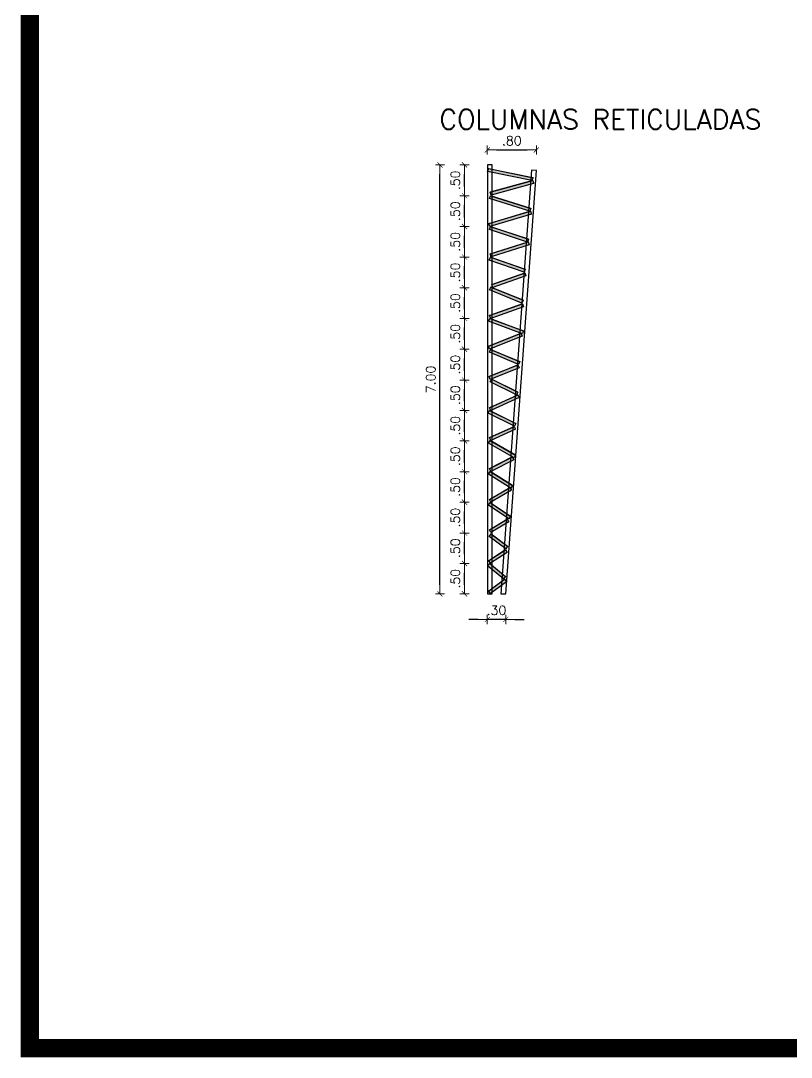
# Model space of a CAD drawing. Header units: metres. Extents: x 177 to 477, y -228 to -48.
# Drawn here: x 176.81 to 189.39, y -137.52 to -120.6 of the extents above; entities that cross this region are included whole.
import ezdxf

# ---------------------------------------------------------------- set-up
doc = ezdxf.new("R2010")
doc.units = ezdxf.units.M
doc.linetypes.add('DASHED2', pattern=[0.375, 0.25, -0.125])
doc.layers.add('AUX', color=11, linetype='DASHED2', lineweight=0, plot=False)
doc.layers.add('COTAS', color=160, linetype='Continuous', lineweight=0)
for name, color, linetype in [('EST-VISTA 2', 3, 'Continuous'), ('EST-VISTA 3', 1, 'Continuous'), ('LEYENDAS', 160, 'Continuous')]:
    doc.layers.add(name, color=color, linetype=linetype)
doc.layers.add('H-BLANCO', color=7, linetype='Continuous', lineweight=0, true_color=0xffffff)
doc.styles.get("Standard").update_dxf_attribs({"font": 'romans.shx'})
doc.dimstyles.new('COTA_1-75', dxfattribs={"dimscale": 0.75, "dimtxt": 0.2, "dimasz": 0.2, "dimexe": 0, "dimexo": 0.7, "dimgap": 0.1, "dimtad": 1, "dimzin": 4, "dimdsep": 46, "dimtxsty": 'Standard', "dimblk1": 'COTA_N', "dimblk2": 'COTA_N', "dimsah": 1, "dimcen": 2, "dimse1": 1, "dimse2": 1, "dimclrd": 256, "dimclre": 256, "dimclrt": 256, "dimadec": 0, "dimazin": 0, "dimtfac": 1, "dimtix": 1, "dimtmove": 2, "dimatfit": 3, "dimldrblk": 'COTA_N', "dimfxl": 0, "dimtolj": 1, "dimtzin": 0, "dimarcsym": 0})

# ---------------------------------------------------------------- blocks, each defined once
blk = doc.blocks.new('col ret alta')
at = {"layer": 'H-BLANCO'}
h = blk.add_hatch(color=256, dxfattribs=at)
h.dxf.hatch_style = 1
h.paths.add_polyline_path([(0.594, 6.792), (-0.129, 6.941), (-0.128, 6.944), (0.595, 6.795)])
h.paths.add_polyline_path([(-0.128, 6.944), (0.595, 6.795), (0.578, 6.747), (-0.145, 6.896)])
h.paths.add_polyline_path([(0.591, 6.747), (-0.104, 6.558), (-0.105, 6.561), (0.59, 6.75)], flags=17)
h.paths.add_polyline_path([(-0.105, 6.561), (0.59, 6.75), (0.605, 6.701), (-0.089, 6.512)])
h.paths.add_polyline_path([(0.558, 6.291), (-0.098, 6.497), (-0.097, 6.5), (0.559, 6.294)])
h.paths.add_polyline_path([(-0.097, 6.5), (0.559, 6.294), (0.542, 6.247), (-0.114, 6.453)])
h.paths.add_polyline_path([(0.554, 6.246), (-0.126, 6.044), (-0.127, 6.047), (0.553, 6.249)], flags=17)
h.paths.add_polyline_path([(-0.127, 6.047), (0.553, 6.249), (0.569, 6.201), (-0.111, 5.998)])
h.paths.add_polyline_path([(0.522, 5.789), (-0.099, 5.993), (-0.098, 5.996), (0.523, 5.792)])
h.paths.add_polyline_path([(-0.098, 5.996), (0.523, 5.792), (0.506, 5.744), (-0.115, 5.948)])
h.paths.add_polyline_path([(0.518, 5.743), (-0.104, 5.547), (-0.105, 5.55), (0.517, 5.746)], flags=17)
h.paths.add_polyline_path([(-0.105, 5.55), (0.517, 5.746), (0.533, 5.698), (-0.09, 5.502)])
h.paths.add_polyline_path([(0.468, 5.296), (-0.103, 5.495), (-0.101, 5.499), (0.469, 5.299)])
h.paths.add_polyline_path([(-0.101, 5.499), (0.469, 5.299), (0.452, 5.251), (-0.118, 5.451)])
h.paths.add_polyline_path([(0.462, 5.237), (-0.075, 5.046), (-0.076, 5.049), (0.461, 5.24)], flags=17)
h.paths.add_polyline_path([(-0.076, 5.049), (0.461, 5.24), (0.478, 5.192), (-0.059, 5.001)])
h.paths.add_polyline_path([(0.433, 4.793), (-0.096, 5.006), (-0.095, 5.009), (0.434, 4.796)])
h.paths.add_polyline_path([(-0.095, 5.009), (0.434, 4.796), (0.415, 4.749), (-0.114, 4.962)])
h.paths.add_polyline_path([(0.425, 4.734), (-0.111, 4.543), (-0.113, 4.546), (0.424, 4.737)], flags=17)
h.paths.add_polyline_path([(-0.113, 4.546), (0.424, 4.737), (0.441, 4.689), (-0.095, 4.498)])
h.paths.add_polyline_path([(0.44, 4.291), (-0.111, 4.494), (-0.11, 4.497), (0.441, 4.294)])
h.paths.add_polyline_path([(-0.11, 4.497), (0.441, 4.294), (0.422, 4.247), (-0.129, 4.45)])
h.paths.add_polyline_path([(0.398, 4.253), (-0.131, 4.041), (-0.132, 4.044), (0.397, 4.256)], flags=17)
h.paths.add_polyline_path([(-0.132, 4.044), (0.397, 4.256), (0.416, 4.209), (-0.113, 3.997)])
h.paths.add_polyline_path([(0.377, 3.79), (-0.098, 3.989), (-0.097, 3.992), (0.378, 3.793)])
h.paths.add_polyline_path([(-0.097, 3.992), (0.378, 3.793), (0.358, 3.746), (-0.117, 3.946)])
h.paths.add_polyline_path([(0.35, 3.737), (-0.121, 3.547), (-0.123, 3.55), (0.349, 3.739)], flags=17)
h.paths.add_polyline_path([(-0.123, 3.55), (0.349, 3.739), (0.368, 3.692), (-0.104, 3.503)])
h.paths.add_polyline_path([(0.348, 3.291), (-0.081, 3.505), (-0.079, 3.508), (0.35, 3.293)])
h.paths.add_polyline_path([(-0.079, 3.508), (0.35, 3.293), (0.327, 3.248), (-0.102, 3.462)])
h.paths.add_polyline_path([(0.348, 3.247), (-0.115, 3.037), (-0.116, 3.04), (0.347, 3.25)], flags=17)
h.paths.add_polyline_path([(-0.116, 3.04), (0.347, 3.25), (0.368, 3.204), (-0.095, 2.994)])
h.paths.add_polyline_path([(0.312, 2.78), (-0.117, 2.994), (-0.116, 2.997), (0.313, 2.783)])
h.paths.add_polyline_path([(-0.116, 2.997), (0.313, 2.783), (0.291, 2.737), (-0.138, 2.951)])
h.paths.add_polyline_path([(0.287, 2.73), (-0.113, 2.549), (-0.114, 2.552), (0.286, 2.733)], flags=17)
h.paths.add_polyline_path([(-0.114, 2.552), (0.286, 2.733), (0.307, 2.687), (-0.093, 2.505)])
h.paths.add_polyline_path([(0.309, 2.263), (-0.106, 2.502), (-0.105, 2.505), (0.311, 2.266)])
h.paths.add_polyline_path([(-0.105, 2.505), (0.311, 2.266), (0.285, 2.222), (-0.13, 2.461)])
h.paths.add_polyline_path([(0.259, 2.233), (-0.114, 2.043), (-0.115, 2.046), (0.257, 2.236)], flags=17)
h.paths.add_polyline_path([(-0.115, 2.046), (0.257, 2.236), (0.28, 2.19), (-0.092, 2.001)])
h.paths.add_polyline_path([(0.26, 1.768), (-0.103, 1.998), (-0.102, 2), (0.262, 1.77)])
h.paths.add_polyline_path([(-0.102, 2), (0.262, 1.77), (0.235, 1.727), (-0.129, 1.957)])
h.paths.add_polyline_path([(0.22, 1.734), (-0.115, 1.54), (-0.117, 1.543), (0.218, 1.737)], flags=17)
h.paths.add_polyline_path([(-0.117, 1.543), (0.218, 1.737), (0.244, 1.693), (-0.091, 1.499)])
h.paths.add_polyline_path([(0.224, 1.265), (-0.105, 1.488), (-0.103, 1.491), (0.226, 1.268)])
h.paths.add_polyline_path([(-0.103, 1.491), (0.226, 1.268), (0.198, 1.226), (-0.131, 1.449)])
h.paths.add_polyline_path([(0.177, 1.22), (-0.116, 1.041), (-0.117, 1.044), (0.176, 1.223)], flags=17)
h.paths.add_polyline_path([(-0.117, 1.044), (0.176, 1.223), (0.202, 1.179), (-0.091, 1)])
h.paths.add_polyline_path([(0.179, 0.774), (-0.091, 0.977), (-0.089, 0.98), (0.181, 0.777)])
h.paths.add_polyline_path([(-0.089, 0.98), (0.181, 0.777), (0.151, 0.736), (-0.119, 0.939)])
h.paths.add_polyline_path([(0.146, 0.718), (-0.124, 0.54), (-0.126, 0.543), (0.144, 0.721)], flags=17)
h.paths.add_polyline_path([(-0.126, 0.543), (0.144, 0.721), (0.172, 0.678), (-0.098, 0.501)])
h.paths.add_polyline_path([(0.146, 0.281), (-0.114, 0.496), (-0.112, 0.498), (0.148, 0.283)])
h.paths.add_polyline_path([(-0.112, 0.498), (0.148, 0.283), (0.115, 0.244), (-0.145, 0.459)])
h.paths.add_polyline_path([(0.132, 0.236), (-0.128, 0.044), (-0.129, 0.046), (0.13, 0.239)])
h.paths.add_polyline_path([(-0.129, 0.046), (0.13, 0.239), (0.16, 0.198), (-0.099, 0.006)])
blk.add_line((0.166, 0.757), (0.166, 0.757))
at = {"layer": 'EST-VISTA 2', "color": 2}
for points in [[(0.594, 6.792), (-0.129, 6.941), (-0.128, 6.944), (0.595, 6.795)], [(0.591, 6.747), (-0.104, 6.558), (-0.105, 6.561), (0.59, 6.75)], [(0.558, 6.291), (-0.098, 6.497), (-0.097, 6.5), (0.559, 6.294)], [(0.554, 6.246), (-0.126, 6.044), (-0.127, 6.047), (0.553, 6.249)], [(0.522, 5.789), (-0.099, 5.993), (-0.098, 5.996), (0.523, 5.792)], [(0.518, 5.743), (-0.104, 5.547), (-0.105, 5.55), (0.517, 5.746)], [(0.468, 5.296), (-0.103, 5.495), (-0.101, 5.499), (0.469, 5.299)], [(0.462, 5.237), (-0.075, 5.046), (-0.076, 5.049), (0.461, 5.24)], [(0.433, 4.793), (-0.096, 5.006), (-0.095, 5.009), (0.434, 4.796)], [(0.425, 4.734), (-0.111, 4.543), (-0.113, 4.546), (0.424, 4.737)], [(0.44, 4.291), (-0.111, 4.494), (-0.11, 4.497), (0.441, 4.294)], [(0.398, 4.253), (-0.131, 4.041), (-0.132, 4.044), (0.397, 4.256)], [(0.377, 3.79), (-0.098, 3.989), (-0.097, 3.992), (0.378, 3.793)], [(0.35, 3.737), (-0.121, 3.547), (-0.123, 3.55), (0.349, 3.739)], [(0.348, 3.291), (-0.081, 3.505), (-0.079, 3.508), (0.35, 3.293)], [(0.348, 3.247), (-0.115, 3.037), (-0.116, 3.04), (0.347, 3.25)], [(0.312, 2.78), (-0.117, 2.994), (-0.116, 2.997), (0.313, 2.783)], [(0.287, 2.73), (-0.113, 2.549), (-0.114, 2.552), (0.286, 2.733)], [(0.309, 2.263), (-0.106, 2.502), (-0.105, 2.505), (0.311, 2.266)], [(0.259, 2.233), (-0.114, 2.043), (-0.115, 2.046), (0.257, 2.236)], [(0.26, 1.768), (-0.103, 1.998), (-0.102, 2), (0.262, 1.77)], [(0.22, 1.734), (-0.115, 1.54), (-0.117, 1.543), (0.218, 1.737)], [(0.224, 1.265), (-0.105, 1.488), (-0.103, 1.491), (0.226, 1.268)], [(0.177, 1.22), (-0.116, 1.041), (-0.117, 1.044), (0.176, 1.223)], [(0.179, 0.774), (-0.091, 0.977), (-0.089, 0.98), (0.181, 0.777)], [(0.146, 0.718), (-0.124, 0.54), (-0.126, 0.543), (0.144, 0.721)], [(0.146, 0.281), (-0.114, 0.496), (-0.112, 0.498), (0.148, 0.283)], [(0.132, 0.236), (-0.128, 0.044), (-0.129, 0.046), (0.13, 0.239)]]:
    blk.add_lwpolyline(points, close=True, dxfattribs=at)
at = {"layer": 'EST-VISTA 3'}
for points in [[(-0.15, 7.003), (-0.15, 0), (-0.07, 0), (-0.07, 7.003)], [(-0.128, 6.944), (0.595, 6.795), (0.578, 6.747), (-0.145, 6.896)], [(0.57, 6.917), (0.07, 0), (0.15, 0), (0.65, 6.911)], [(-0.105, 6.561), (0.59, 6.75), (0.605, 6.701), (-0.089, 6.512)], [(-0.097, 6.5), (0.559, 6.294), (0.542, 6.247), (-0.114, 6.453)], [(-0.127, 6.047), (0.553, 6.249), (0.569, 6.201), (-0.111, 5.998)], [(-0.098, 5.996), (0.523, 5.792), (0.506, 5.744), (-0.115, 5.948)], [(-0.105, 5.55), (0.517, 5.746), (0.533, 5.698), (-0.09, 5.502)], [(-0.101, 5.499), (0.469, 5.299), (0.452, 5.251), (-0.118, 5.451)], [(-0.076, 5.049), (0.461, 5.24), (0.478, 5.192), (-0.059, 5.001)], [(-0.095, 5.009), (0.434, 4.796), (0.415, 4.749), (-0.114, 4.962)], [(-0.113, 4.546), (0.424, 4.737), (0.441, 4.689), (-0.095, 4.498)], [(-0.11, 4.497), (0.441, 4.294), (0.422, 4.247), (-0.129, 4.45)], [(-0.132, 4.044), (0.397, 4.256), (0.416, 4.209), (-0.113, 3.997)], [(-0.097, 3.992), (0.378, 3.793), (0.358, 3.746), (-0.117, 3.946)], [(-0.123, 3.55), (0.349, 3.739), (0.368, 3.692), (-0.104, 3.503)], [(-0.079, 3.508), (0.35, 3.293), (0.327, 3.248), (-0.102, 3.462)], [(-0.116, 3.04), (0.347, 3.25), (0.368, 3.204), (-0.095, 2.994)], [(-0.116, 2.997), (0.313, 2.783), (0.291, 2.737), (-0.138, 2.951)], [(-0.114, 2.552), (0.286, 2.733), (0.307, 2.687), (-0.093, 2.505)], [(-0.105, 2.505), (0.311, 2.266), (0.285, 2.222), (-0.13, 2.461)], [(-0.115, 2.046), (0.257, 2.236), (0.28, 2.19), (-0.092, 2.001)], [(-0.102, 2), (0.262, 1.77), (0.235, 1.727), (-0.129, 1.957)], [(-0.117, 1.543), (0.218, 1.737), (0.244, 1.693), (-0.091, 1.499)], [(-0.103, 1.491), (0.226, 1.268), (0.198, 1.226), (-0.131, 1.449)], [(-0.117, 1.044), (0.176, 1.223), (0.202, 1.179), (-0.091, 1)], [(-0.089, 0.98), (0.181, 0.777), (0.151, 0.736), (-0.119, 0.939)], [(-0.126, 0.543), (0.144, 0.721), (0.172, 0.678), (-0.098, 0.501)], [(-0.112, 0.498), (0.148, 0.283), (0.115, 0.244), (-0.145, 0.459)], [(-0.129, 0.046), (0.13, 0.239), (0.16, 0.198), (-0.099, 0.006)]]:
    blk.add_lwpolyline(points, close=True, dxfattribs=at)
blk = doc.blocks.new('COTA_N')
for p, q in [((-1, 0), (0, 0)), ((0, 0.5), (0, -0.5))]:
    blk.add_line(p, q)
at = {"const_width": 0.065}
blk.add_lwpolyline([(0.14, 0.14), (0.28, 0.28), (0, 0), (-0.14, -0.14), (-0.28, -0.28)], dxfattribs=at)
blk = doc.blocks.new('*D647')
at = {"layer": 'COTAS', "lineweight": -2, "transparency": 16777216}
blk.add_line((184.056, -129.804), (184.056, -129.608), dxfattribs=at)
at = {"layer": 'Defpoints', "color": 0, "transparency": 16777216}
for p in [(184.056, -129.458), (184.428, -129.458), (184.428, -129.954)]:
    blk.add_point(p, dxfattribs=at)
at = {"layer": 'COTAS', "lineweight": -2, "transparency": 16777216, "xscale": 0.15, "yscale": 0.15, "zscale": 0.15}
for p, rotation in [((184.056, -129.458), 90), ((184.056, -129.954), 270)]:
    blk.add_blockref('COTA_N', p, dxfattribs=dict(at, rotation=rotation))
at = {"layer": 'COTAS', "transparency": 16777216, "insert": (183.906, -129.706), "char_height": 0.15, "attachment_point": 5, "rotation": 90}
blk.add_mtext('\\A1;.50', dxfattribs=at)
blk = doc.blocks.new('*D648')
at = {"layer": 'COTAS', "lineweight": -2, "transparency": 16777216}
blk.add_line((184.056, -129.308), (184.056, -129.111), dxfattribs=at)
at = {"layer": 'Defpoints', "color": 0, "transparency": 16777216}
for p in [(184.056, -128.961), (184.428, -128.961), (184.428, -129.458)]:
    blk.add_point(p, dxfattribs=at)
at = {"layer": 'COTAS', "lineweight": -2, "transparency": 16777216, "xscale": 0.15, "yscale": 0.15, "zscale": 0.15}
for p, rotation in [((184.056, -128.961), 90), ((184.056, -129.458), 270)]:
    blk.add_blockref('COTA_N', p, dxfattribs=dict(at, rotation=rotation))
at = {"layer": 'COTAS', "transparency": 16777216, "insert": (183.906, -129.209), "char_height": 0.15, "attachment_point": 5, "rotation": 90}
blk.add_mtext('\\A1;.50', dxfattribs=at)
blk = doc.blocks.new('*D649')
at = {"layer": 'COTAS', "lineweight": -2, "transparency": 16777216}
blk.add_line((184.056, -128.811), (184.056, -128.607), dxfattribs=at)
at = {"layer": 'Defpoints', "color": 0, "transparency": 16777216}
for p in [(184.056, -128.457), (184.428, -128.457), (184.428, -128.961)]:
    blk.add_point(p, dxfattribs=at)
at = {"layer": 'COTAS', "lineweight": -2, "transparency": 16777216, "xscale": 0.15, "yscale": 0.15, "zscale": 0.15}
for p, rotation in [((184.056, -128.457), 90), ((184.056, -128.961), 270)]:
    blk.add_blockref('COTA_N', p, dxfattribs=dict(at, rotation=rotation))
at = {"layer": 'COTAS', "transparency": 16777216, "insert": (183.906, -128.709), "char_height": 0.15, "attachment_point": 5, "rotation": 90}
blk.add_mtext('\\A1;.50', dxfattribs=at)
blk = doc.blocks.new('*D650')
at = {"layer": 'COTAS', "lineweight": -2, "transparency": 16777216}
blk.add_line((184.056, -128.307), (184.056, -128.11), dxfattribs=at)
at = {"layer": 'Defpoints', "color": 0, "transparency": 16777216}
for p in [(184.056, -127.96), (184.428, -127.96), (184.428, -128.457)]:
    blk.add_point(p, dxfattribs=at)
at = {"layer": 'COTAS', "lineweight": -2, "transparency": 16777216, "xscale": 0.15, "yscale": 0.15, "zscale": 0.15}
for p, rotation in [((184.056, -127.96), 90), ((184.056, -128.457), 270)]:
    blk.add_blockref('COTA_N', p, dxfattribs=dict(at, rotation=rotation))
at = {"layer": 'COTAS', "transparency": 16777216, "insert": (183.906, -128.209), "char_height": 0.15, "attachment_point": 5, "rotation": 90}
blk.add_mtext('\\A1;.50', dxfattribs=at)
blk = doc.blocks.new('*D651')
at = {"layer": 'COTAS', "lineweight": -2, "transparency": 16777216}
blk.add_line((184.056, -127.81), (184.056, -127.607), dxfattribs=at)
at = {"layer": 'Defpoints', "color": 0, "transparency": 16777216}
for p in [(184.056, -127.457), (184.428, -127.457), (184.428, -127.96)]:
    blk.add_point(p, dxfattribs=at)
at = {"layer": 'COTAS', "lineweight": -2, "transparency": 16777216, "xscale": 0.15, "yscale": 0.15, "zscale": 0.15}
for p, rotation in [((184.056, -127.457), 90), ((184.056, -127.96), 270)]:
    blk.add_blockref('COTA_N', p, dxfattribs=dict(at, rotation=rotation))
at = {"layer": 'COTAS', "transparency": 16777216, "insert": (183.906, -127.708), "char_height": 0.15, "attachment_point": 5, "rotation": 90}
blk.add_mtext('\\A1;.50', dxfattribs=at)
blk = doc.blocks.new('*D652')
at = {"layer": 'COTAS', "lineweight": -2, "transparency": 16777216}
blk.add_line((184.056, -127.307), (184.056, -127.11), dxfattribs=at)
at = {"layer": 'Defpoints', "color": 0, "transparency": 16777216}
for p in [(184.056, -126.96), (184.428, -126.96), (184.428, -127.457)]:
    blk.add_point(p, dxfattribs=at)
at = {"layer": 'COTAS', "lineweight": -2, "transparency": 16777216, "xscale": 0.15, "yscale": 0.15, "zscale": 0.15}
for p, rotation in [((184.056, -126.96), 90), ((184.056, -127.457), 270)]:
    blk.add_blockref('COTA_N', p, dxfattribs=dict(at, rotation=rotation))
at = {"layer": 'COTAS', "transparency": 16777216, "insert": (183.906, -127.208), "char_height": 0.15, "attachment_point": 5, "rotation": 90}
blk.add_mtext('\\A1;.50', dxfattribs=at)
blk = doc.blocks.new('*D653')
at = {"layer": 'COTAS', "lineweight": -2, "transparency": 16777216}
blk.add_line((184.056, -126.81), (184.056, -126.613), dxfattribs=at)
at = {"layer": 'Defpoints', "color": 0, "transparency": 16777216}
for p in [(184.056, -126.463), (184.428, -126.463), (184.428, -126.96)]:
    blk.add_point(p, dxfattribs=at)
at = {"layer": 'COTAS', "lineweight": -2, "transparency": 16777216, "xscale": 0.15, "yscale": 0.15, "zscale": 0.15}
for p, rotation in [((184.056, -126.463), 90), ((184.056, -126.96), 270)]:
    blk.add_blockref('COTA_N', p, dxfattribs=dict(at, rotation=rotation))
at = {"layer": 'COTAS', "transparency": 16777216, "insert": (183.906, -126.711), "char_height": 0.15, "attachment_point": 5, "rotation": 90}
blk.add_mtext('\\A1;.50', dxfattribs=at)
blk = doc.blocks.new('*D654')
at = {"layer": 'COTAS', "lineweight": -2, "transparency": 16777216}
blk.add_line((184.056, -126.313), (184.056, -126.109), dxfattribs=at)
at = {"layer": 'Defpoints', "color": 0, "transparency": 16777216}
for p in [(184.056, -125.959), (184.428, -125.959), (184.428, -126.463)]:
    blk.add_point(p, dxfattribs=at)
at = {"layer": 'COTAS', "lineweight": -2, "transparency": 16777216, "xscale": 0.15, "yscale": 0.15, "zscale": 0.15}
for p, rotation in [((184.056, -125.959), 90), ((184.056, -126.463), 270)]:
    blk.add_blockref('COTA_N', p, dxfattribs=dict(at, rotation=rotation))
at = {"layer": 'COTAS', "transparency": 16777216, "insert": (183.906, -126.211), "char_height": 0.15, "attachment_point": 5, "rotation": 90}
blk.add_mtext('\\A1;.50', dxfattribs=at)
blk = doc.blocks.new('*D655')
at = {"layer": 'COTAS', "lineweight": -2, "transparency": 16777216}
blk.add_line((184.056, -125.809), (184.056, -125.606), dxfattribs=at)
at = {"layer": 'Defpoints', "color": 0, "transparency": 16777216}
for p in [(184.056, -125.456), (184.428, -125.456), (184.428, -125.959)]:
    blk.add_point(p, dxfattribs=at)
at = {"layer": 'COTAS', "lineweight": -2, "transparency": 16777216, "xscale": 0.15, "yscale": 0.15, "zscale": 0.15}
for p, rotation in [((184.056, -125.456), 90), ((184.056, -125.959), 270)]:
    blk.add_blockref('COTA_N', p, dxfattribs=dict(at, rotation=rotation))
at = {"layer": 'COTAS', "transparency": 16777216, "insert": (183.906, -125.707), "char_height": 0.15, "attachment_point": 5, "rotation": 90}
blk.add_mtext('\\A1;.50', dxfattribs=at)
blk = doc.blocks.new('*D656')
at = {"layer": 'COTAS', "lineweight": -2, "transparency": 16777216}
blk.add_line((184.056, -125.306), (184.056, -125.108), dxfattribs=at)
at = {"layer": 'Defpoints', "color": 0, "transparency": 16777216}
for p in [(184.056, -124.958), (184.428, -124.958), (184.428, -125.456)]:
    blk.add_point(p, dxfattribs=at)
at = {"layer": 'COTAS', "lineweight": -2, "transparency": 16777216, "xscale": 0.15, "yscale": 0.15, "zscale": 0.15}
for p, rotation in [((184.056, -124.958), 90), ((184.056, -125.456), 270)]:
    blk.add_blockref('COTA_N', p, dxfattribs=dict(at, rotation=rotation))
at = {"layer": 'COTAS', "transparency": 16777216, "insert": (183.906, -125.207), "char_height": 0.15, "attachment_point": 5, "rotation": 90}
blk.add_mtext('\\A1;.50', dxfattribs=at)
blk = doc.blocks.new('*D657')
at = {"layer": 'COTAS', "lineweight": -2, "transparency": 16777216}
blk.add_line((184.056, -124.808), (184.056, -124.605), dxfattribs=at)
at = {"layer": 'Defpoints', "color": 0, "transparency": 16777216}
for p in [(184.056, -124.455), (184.428, -124.455), (184.428, -124.958)]:
    blk.add_point(p, dxfattribs=at)
at = {"layer": 'COTAS', "lineweight": -2, "transparency": 16777216, "xscale": 0.15, "yscale": 0.15, "zscale": 0.15}
for p, rotation in [((184.056, -124.455), 90), ((184.056, -124.958), 270)]:
    blk.add_blockref('COTA_N', p, dxfattribs=dict(at, rotation=rotation))
at = {"layer": 'COTAS', "transparency": 16777216, "insert": (183.906, -124.707), "char_height": 0.15, "attachment_point": 5, "rotation": 90}
blk.add_mtext('\\A1;.50', dxfattribs=at)
blk = doc.blocks.new('*D658')
at = {"layer": 'COTAS', "lineweight": -2, "transparency": 16777216}
blk.add_line((184.056, -124.305), (184.056, -124.108), dxfattribs=at)
at = {"layer": 'Defpoints', "color": 0, "transparency": 16777216}
for p in [(184.056, -123.958), (184.428, -123.958), (184.428, -124.455)]:
    blk.add_point(p, dxfattribs=at)
at = {"layer": 'COTAS', "lineweight": -2, "transparency": 16777216, "xscale": 0.15, "yscale": 0.15, "zscale": 0.15}
for p, rotation in [((184.056, -123.958), 90), ((184.056, -124.455), 270)]:
    blk.add_blockref('COTA_N', p, dxfattribs=dict(at, rotation=rotation))
at = {"layer": 'COTAS', "transparency": 16777216, "insert": (183.906, -124.206), "char_height": 0.15, "attachment_point": 5, "rotation": 90}
blk.add_mtext('\\A1;.50', dxfattribs=at)
blk = doc.blocks.new('*D659')
at = {"layer": 'COTAS', "lineweight": -2, "transparency": 16777216}
blk.add_line((184.056, -123.808), (184.056, -123.604), dxfattribs=at)
at = {"layer": 'Defpoints', "color": 0, "transparency": 16777216}
for p in [(184.056, -123.454), (184.428, -123.454), (184.428, -123.958)]:
    blk.add_point(p, dxfattribs=at)
at = {"layer": 'COTAS', "lineweight": -2, "transparency": 16777216, "xscale": 0.15, "yscale": 0.15, "zscale": 0.15}
for p, rotation in [((184.056, -123.454), 90), ((184.056, -123.958), 270)]:
    blk.add_blockref('COTA_N', p, dxfattribs=dict(at, rotation=rotation))
at = {"layer": 'COTAS', "transparency": 16777216, "insert": (183.906, -123.706), "char_height": 0.15, "attachment_point": 5, "rotation": 90}
blk.add_mtext('\\A1;.50', dxfattribs=at)
blk = doc.blocks.new('*D660')
at = {"layer": 'COTAS', "lineweight": -2, "transparency": 16777216}
blk.add_line((184.056, -123.304), (184.056, -123.101), dxfattribs=at)
at = {"layer": 'Defpoints', "color": 0, "transparency": 16777216}
for p in [(184.056, -122.951), (184.428, -122.951), (184.428, -123.454)]:
    blk.add_point(p, dxfattribs=at)
at = {"layer": 'COTAS', "lineweight": -2, "transparency": 16777216, "xscale": 0.15, "yscale": 0.15, "zscale": 0.15}
for p, rotation in [((184.056, -122.951), 90), ((184.056, -123.454), 270)]:
    blk.add_blockref('COTA_N', p, dxfattribs=dict(at, rotation=rotation))
at = {"layer": 'COTAS', "transparency": 16777216, "insert": (183.906, -123.203), "char_height": 0.15, "attachment_point": 5, "rotation": 90}
blk.add_mtext('\\A1;.50', dxfattribs=at)
blk = doc.blocks.new('*D661')
at = {"layer": 'COTAS', "lineweight": -2, "transparency": 16777216}
blk.add_line((184.578, -122.707), (185.078, -122.707), dxfattribs=at)
at = {"layer": 'Defpoints', "color": 0, "transparency": 16777216}
for p in [(185.228, -122.707), (184.428, -122.951), (185.228, -123.043)]:
    blk.add_point(p, dxfattribs=at)
at = {"layer": 'COTAS', "lineweight": -2, "transparency": 16777216, "xscale": 0.15, "yscale": 0.15, "zscale": 0.15, "rotation": 180}
blk.add_blockref('COTA_N', (184.428, -122.707), dxfattribs=at)
at = {"layer": 'COTAS', "lineweight": -2, "transparency": 16777216, "xscale": 0.15, "yscale": 0.15, "zscale": 0.15}
blk.add_blockref('COTA_N', (185.228, -122.707), dxfattribs=at)
at = {"layer": 'COTAS', "transparency": 16777216, "insert": (184.828, -122.557), "char_height": 0.15, "attachment_point": 5}
blk.add_mtext('\\A1;.80', dxfattribs=at)
blk = doc.blocks.new('*D662')
at = {"layer": 'COTAS', "lineweight": -2, "transparency": 16777216}
for p, q in [((184.278, -130.372), (184.128, -130.372)), ((184.728, -130.372), (184.428, -130.372)), ((184.878, -130.372), (185.028, -130.372))]:
    blk.add_line(p, q, dxfattribs=at)
at = {"layer": 'Defpoints', "color": 0, "transparency": 16777216}
for p in [(184.428, -129.955), (184.728, -129.954), (184.428, -130.372)]:
    blk.add_point(p, dxfattribs=at)
at = {"layer": 'COTAS', "lineweight": -2, "transparency": 16777216, "xscale": 0.15, "yscale": 0.15, "zscale": 0.15}
blk.add_blockref('COTA_N', (184.428, -130.372), dxfattribs=at)
at = {"layer": 'COTAS', "lineweight": -2, "transparency": 16777216, "xscale": 0.15, "yscale": 0.15, "zscale": 0.15, "rotation": 180}
blk.add_blockref('COTA_N', (184.728, -130.372), dxfattribs=at)
at = {"layer": 'COTAS', "transparency": 16777216, "insert": (184.578, -130.222), "char_height": 0.15, "attachment_point": 5}
blk.add_mtext('\\A1;.30', dxfattribs=at)
blk = doc.blocks.new('*D676')
at = {"layer": 'COTAS', "lineweight": -2, "transparency": 16777216}
blk.add_line((183.655, -129.804), (183.655, -123.101), dxfattribs=at)
at = {"layer": 'Defpoints', "color": 0, "transparency": 16777216}
for p in [(183.655, -122.951), (184.428, -122.951), (184.428, -129.954)]:
    blk.add_point(p, dxfattribs=at)
at = {"layer": 'COTAS', "lineweight": -2, "transparency": 16777216, "xscale": 0.15, "yscale": 0.15, "zscale": 0.15}
for p, rotation in [((183.655, -122.951), 90), ((183.655, -129.954), 270)]:
    blk.add_blockref('COTA_N', p, dxfattribs=dict(at, rotation=rotation))
at = {"layer": 'COTAS', "transparency": 16777216, "insert": (183.505, -126.453), "char_height": 0.15, "attachment_point": 5, "rotation": 90}
blk.add_mtext('\\A1;7.00', dxfattribs=at)

msp = doc.modelspace()

# ---------------------------------------------------------------- linework, layer by layer
at = {"layer": 'AUX', "ltscale": 5, "const_width": 0.3}
msp.add_lwpolyline([(176.9638077, -104.4622722), (222.3309741, -104.4622722), (222.3309741, -137.3685895), (176.9638077, -137.3685895)], close=True, dxfattribs=at)

# ---------------------------------------------------------------- block references
msp.add_blockref('col ret alta', (184.5784715, -129.9544719))

# ---------------------------------------------------------------- texts
at = {"layer": 'LEYENDAS', "linetype": 'ByBlock', "ltscale": 0.5, "insert": (183.6464071, -122.0487402), "char_height": 0.32, "width": 11.803097298, "attachment_point": 1}
msp.add_mtext('COLUMNAS RETICULADAS', dxfattribs=at)

# ---------------------------------------------------------------- dimensions: what is measured, and where the dimension line sits
at = {"layer": 'COTAS'}
for base, p1, p2, picture, middle in [((185.2284715, -122.7072652), (184.4284715, -122.9510504), (185.2284715, -123.0434288), '*D661', (184.8284715, -122.5572652)), ((184.4284715, -130.3718982), (184.7284715, -129.9544719), (184.4284715, -129.9549229), '*D662', (184.5784715, -130.2218982))]:
    dim = msp.add_linear_dim(base=base, p1=p1, p2=p2, dimstyle='COTA_1-75', dxfattribs=at)
    dim.commit()
    dim.dimension.update_dxf_attribs({"geometry": picture, "text_midpoint": middle})
for base, p1, p2, picture, middle in [((183.6551033, -122.9510504), (184.4284715, -129.9544719), (184.4284715, -122.9510504), '*D676', (183.5051033, -126.4527612)), ((184.0560914, -122.9510504), (184.4284715, -123.4544719), (184.4284715, -122.9510504), '*D660', (183.9060914, -123.2027612)), ((184.0560914, -123.4544719), (184.4284715, -123.9578934), (184.4284715, -123.4544719), '*D659', (183.9060914, -123.7061827)), ((184.0560914, -123.9578934), (184.4284715, -124.4550251), (184.4284715, -123.9578934), '*D658', (183.9060914, -124.2064593)), ((184.0560914, -124.4550251), (184.4284715, -124.9584466), (184.4284715, -124.4550251), '*D657', (183.9060914, -124.7067359)), ((184.0560914, -124.9584466), (184.4284715, -125.4555783), (184.4284715, -124.9584466), '*D656', (183.9060914, -125.2070125)), ((184.0560914, -125.4555783), (184.4284715, -125.9589998), (184.4284715, -125.4555783), '*D655', (183.9060914, -125.7072891)), ((184.0560914, -125.9589998), (184.4284715, -126.4627612), (184.4284715, -125.9589998), '*D654', (183.9060914, -126.2108805)), ((184.0560914, -126.4627612), (184.4284715, -126.9595531), (184.4284715, -126.4627612), '*D653', (183.9060914, -126.7111571)), ((184.0560914, -126.9595531), (184.4284715, -127.4566848), (184.4284715, -126.9595531), '*D652', (183.9060914, -127.2081189)), ((184.0560914, -127.4566848), (184.4284715, -127.9601063), (184.4284715, -127.4566848), '*D651', (183.9060914, -127.7083955)), ((184.0560914, -127.9601063), (184.4284715, -128.457238), (184.4284715, -127.9601063), '*D650', (183.9060914, -128.2086721)), ((184.0560914, -128.457238), (184.4284715, -128.9606595), (184.4284715, -128.457238), '*D649', (183.9060914, -128.7089487)), ((184.0560914, -128.9606595), (184.4284715, -129.4577912), (184.4284715, -128.9606595), '*D648', (183.9060914, -129.2092253)), ((184.0560914, -129.4577912), (184.4284715, -129.9544719), (184.4284715, -129.4577912), '*D647', (183.9060914, -129.7061315))]:
    dim = msp.add_linear_dim(base=base, p1=p1, p2=p2, angle=90, dimstyle='COTA_1-75', dxfattribs=at)
    dim.commit()
    dim.dimension.update_dxf_attribs({"geometry": picture, "text_midpoint": middle})

doc.saveas('drawing.dxf')
